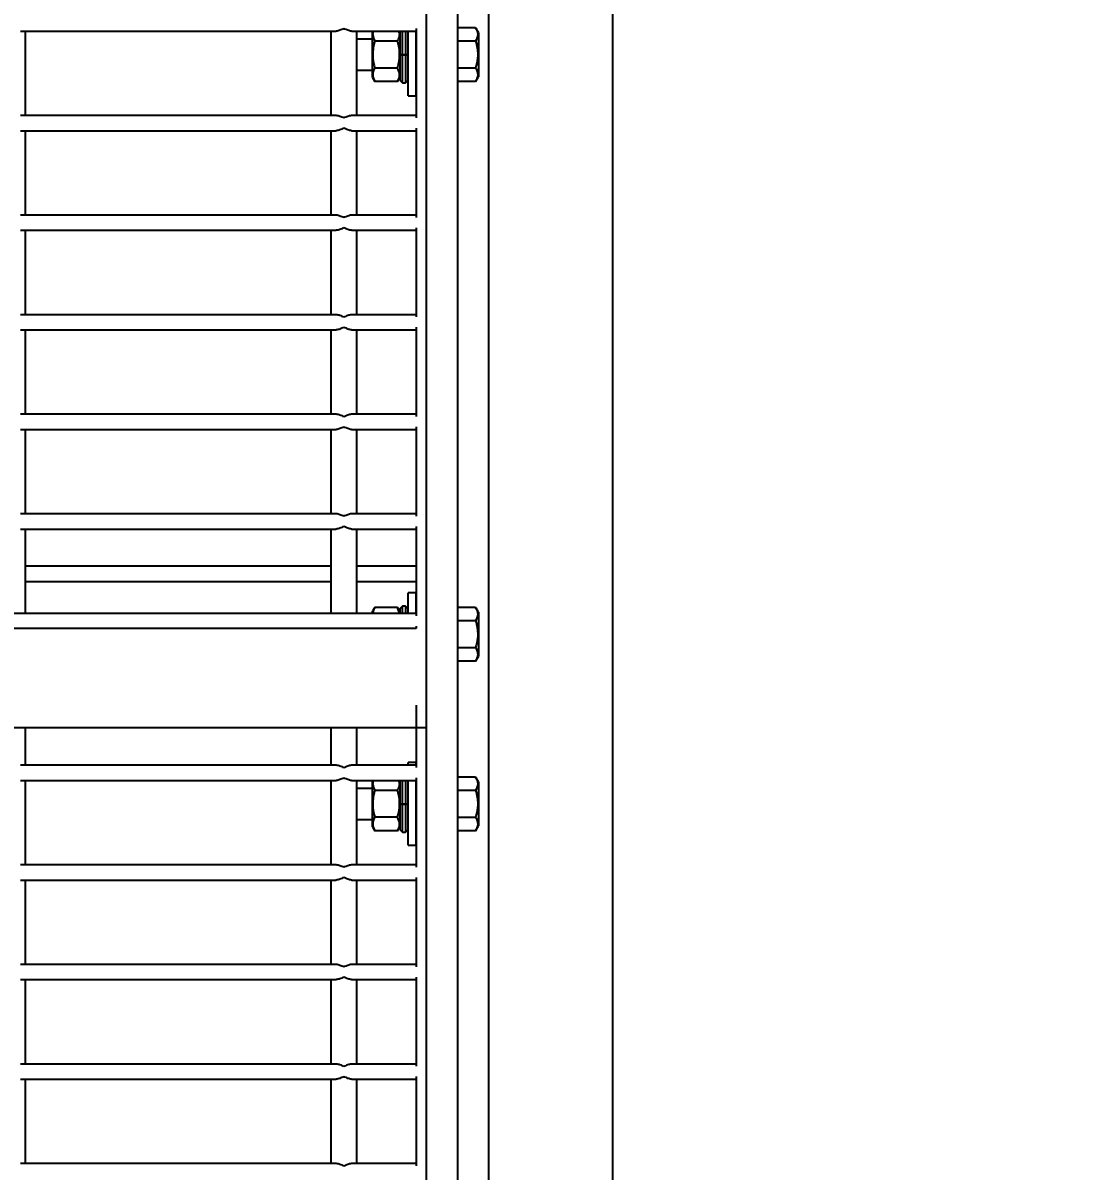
# Model space of a CAD drawing. Header units: millimetres. Extents: x 1293 to 41893, y 1011 to 26911.
# Drawn here: x 13550.1 to 13765.4, y 12315.6 to 12550.4 of the extents above; entities that cross this region are included whole.
import ezdxf

# ---------------------------------------------------------------- set-up
doc = ezdxf.new("R2010")
doc.units = ezdxf.units.MM
doc.header["$LTSCALE"] = 50
doc.layers.add('CAPA_1', color=7, linetype='Continuous')
doc.styles.add('SLDTEXTSTYLE0', font='TXT', dxfattribs={"width": 0.75})
doc.dimstyles.new('SLDDIMSTYLE0', dxfattribs={"dimtxt": 100, "dimasz": 100, "dimexe": 0, "dimexo": 0.0625, "dimgap": 25, "dimtad": 2, "dimdec": 0, "dimlfac": 1.5, "dimrnd": 1e-09, "dimzin": 12, "dimdsep": 46, "dimtxsty": 'SLDTEXTSTYLE0', "dimsah": 1, "dimcen": 0.09, "dimadec": 0, "dimazin": 3, "dimtfac": 1, "dimtdec": 0, "dimtofl": 0, "dimtmove": 0, "dimatfit": 3, "dimfxl": 1, "dimfrac": 2, "dimtolj": 1, "dimtzin": 12, "dimarcsym": 0})

# ---------------------------------------------------------------- blocks, each defined once
blk = doc.blocks.new('_D_19')
at = {"layer": 'CAPA_1', "transparency": 16777216}
for p, q in [((16745.16, 13594.82), (16745.16, 10791.15)), ((13378.61, 10942.55), (13378.61, 10791.15)), ((13378.61, 10841.15), (16745.16, 10841.15))]:
    blk.add_line(p, q, dxfattribs=at)
for points in [[(13378.61, 10841.15), (13478.61, 10825.76), (13478.61, 10856.53)], [(16745.16, 10841.15), (16645.16, 10856.53), (16645.16, 10825.76)]]:
    blk.add_solid(points, dxfattribs=at)
at = {"layer": 'CAPA_1', "transparency": 16777216, "insert": (14914.11, 10970.05), "char_height": 100, "attachment_point": 1, "style": 'SLDTEXTSTYLE0'}
blk.add_mtext('5050', dxfattribs=at)

msp = doc.modelspace()

# ---------------------------------------------------------------- linework, layer by layer
at = {"color": 7, "linetype": 'Continuous', "lineweight": 25}
for p, q in [((13638.9601497, 11156.0549012), (13638.9601497, 13213.1732064)), ((13632.6101497, 11156.0549012), (13632.6101497, 13206.5065398)), ((13645.3101497, 11155.9260983), (13645.3101497, 13202.969236)), ((13670.7101497, 11155.9260983), (13670.7101497, 13202.969236)), ((13642.6264481, 12549.4235799), (13638.9601497, 12549.4235799)), ((13643.193483, 12548.4414466), (13642.6264481, 12549.4235799)), ((13549.5343163, 12548.7093186), (13614.0926497, 12548.7093186)), ((13550.5926497, 12531.5243186), (13550.5926497, 12548.7093186)), ((13613.0343163, 12548.7093186), (13613.0343163, 12531.5243186)), ((13617.2676497, 12548.7093186), (13630.4968163, 12548.7093186)), ((13618.325983, 12531.5243186), (13618.325983, 12548.7093186)), ((13621.5505663, 12547.0993186), (13618.325983, 12547.0993186)), ((13621.5884336, 12548.7093186), (13621.5505663, 12548.6437306)), ((13621.5505663, 12539.2049066), (13621.5505663, 12548.6437306)), ((13627.1068163, 12548.6437306), (13627.0689491, 12548.7093186)), ((13627.1068163, 12548.7093186), (13627.1068163, 12543.9243186)), ((13627.635983, 12543.9243186), (13627.635983, 12548.7093186)), ((13628.270983, 12548.7093186), (13628.270983, 12543.9243186)), ((13628.8001497, 12535.457652), (13628.8001497, 12548.7093186)), ((13630.493483, 12535.457652), (13630.493483, 12548.7093186)), ((13630.4968163, 12547.0993186), (13630.493483, 12547.0993186)), ((13630.4968163, 12549.2384853), (13630.4968163, 12530.995152)), ((13643.193483, 12548.4414466), (13643.193483, 12539.4071906)), ((13626.6577424, 12546.6698863), (13621.9996403, 12546.6698863)), ((13642.6264481, 12546.6739493), (13638.9601497, 12546.6739493)), ((13627.1068163, 12543.9243186), (13628.8001497, 12543.9243186)), ((13627.1068163, 12543.8940627), (13627.635983, 12543.8982294)), ((13627.1068163, 12543.8871579), (13627.1068163, 12538.700152)), ((13627.635983, 12543.8790168), (13627.1068163, 12543.8831835)), ((13628.270983, 12543.8982294), (13627.635983, 12543.8982294)), ((13627.635983, 12538.1709853), (13627.635983, 12543.8790168)), ((13627.635983, 12543.8790168), (13628.270983, 12543.8790168)), ((13628.270983, 12543.8982294), (13628.8001497, 12543.8940627)), ((13628.8001497, 12543.8831835), (13628.270983, 12543.8790168)), ((13628.270983, 12543.8790168), (13628.270983, 12538.1709853)), ((13618.325983, 12540.7493186), (13621.5505663, 12540.7493186)), ((13626.6577424, 12541.178751), (13621.9996403, 12541.178751)), ((13630.493483, 12540.7493186), (13630.4968163, 12540.7493186)), ((13642.6264481, 12541.174688), (13638.9601497, 12541.174688)), ((13621.5505663, 12539.2049066), (13622.0031635, 12538.4209853)), ((13626.6542191, 12538.4209853), (13622.0031635, 12538.4209853)), ((13626.6542191, 12538.4209853), (13627.1068163, 12539.2049066)), ((13627.1068163, 12538.700152), (13627.635983, 12538.1709853)), ((13627.635983, 12538.1709853), (13628.270983, 12538.1709853)), ((13628.270983, 12538.1709853), (13628.8001497, 12538.700152)), ((13642.6264481, 12538.4250573), (13638.9601497, 12538.4250573)), ((13642.6264481, 12538.4250573), (13643.193483, 12539.4071906)), ((13628.8001497, 12535.457652), (13630.493483, 12535.457652)), ((13549.5343163, 12531.5243186), (13614.0926497, 12531.5243186)), ((13617.2676497, 12531.5243186), (13630.4968163, 12531.5243186)), ((13549.5343163, 12528.3493186), (13614.0926497, 12528.3493186)), ((13550.5926497, 12511.1643186), (13550.5926497, 12528.3493186)), ((13613.0343163, 12528.3493186), (13613.0343163, 12511.1643186)), ((13617.2676497, 12528.3493186), (13630.4968163, 12528.3493186)), ((13618.325983, 12511.1643186), (13618.325983, 12528.3493186)), ((13630.4968163, 12528.8784853), (13630.4968163, 12510.635152)), ((13549.5343163, 12511.1643186), (13614.0926497, 12511.1643186)), ((13617.2676497, 12511.1643186), (13630.4968163, 12511.1643186)), ((13549.5343163, 12507.9893186), (13614.0926497, 12507.9893186)), ((13550.5926497, 12490.8043186), (13550.5926497, 12507.9893186)), ((13613.0343163, 12507.9893186), (13613.0343163, 12490.8043186)), ((13617.2676497, 12507.9893186), (13630.4968163, 12507.9893186)), ((13618.325983, 12490.8043186), (13618.325983, 12507.9893186)), ((13630.4968163, 12508.5184853), (13630.4968163, 12490.275152)), ((13549.5343163, 12490.8043186), (13614.0926497, 12490.8043186)), ((13617.2676497, 12490.8043186), (13630.4968163, 12490.8043186)), ((13549.5343163, 12487.6293186), (13614.0926497, 12487.6293186)), ((13550.5926497, 12470.4443186), (13550.5926497, 12487.6293186)), ((13613.0343163, 12487.6293186), (13613.0343163, 12470.4443186)), ((13617.2676497, 12487.6293186), (13630.4968163, 12487.6293186)), ((13618.325983, 12470.4443186), (13618.325983, 12487.6293186)), ((13630.4968163, 12488.1584853), (13630.4968163, 12469.915152)), ((13549.5343163, 12470.4443186), (13614.0926497, 12470.4443186)), ((13617.2676497, 12470.4443186), (13630.4968163, 12470.4443186)), ((13549.5343163, 12467.2693186), (13614.0926497, 12467.2693186)), ((13550.5926497, 12450.0843186), (13550.5926497, 12467.2693186)), ((13613.0343163, 12467.2693186), (13613.0343163, 12450.0843186)), ((13617.2676497, 12467.2693186), (13630.4968163, 12467.2693186)), ((13618.325983, 12450.0843186), (13618.325983, 12467.2693186)), ((13630.4968163, 12467.7984853), (13630.4968163, 12449.555152)), ((13549.5343163, 12450.0843186), (13614.0926497, 12450.0843186)), ((13617.2676497, 12450.0843186), (13630.4968163, 12450.0843186)), ((13549.5343163, 12446.9093186), (13614.0926497, 12446.9093186)), ((13550.5926497, 12429.7243186), (13550.5926497, 12446.9093186)), ((13613.0343163, 12446.9093186), (13613.0343163, 12429.7243186)), ((13617.2676497, 12446.9093186), (13630.4968163, 12446.9093186)), ((13618.325983, 12429.7243186), (13618.325983, 12446.9093186)), ((13630.4968163, 12447.4384853), (13630.4968163, 12429.195152)), ((13550.5926497, 12439.39543), (13613.0343163, 12439.39543)), ((13618.325983, 12439.39543), (13630.4968163, 12439.39543)), ((13550.5926497, 12436.22043), (13613.0343163, 12436.22043)), ((13618.325983, 12436.22043), (13630.4968163, 12436.22043)), ((13630.493483, 12433.857652), (13628.8001497, 12433.857652)), ((13628.8001497, 12429.7243186), (13628.8001497, 12433.857652)), ((13630.493483, 12429.7243186), (13630.493483, 12433.857652)), ((13126.7301497, 12429.7243186), (13630.4968163, 12429.7243186)), ((13622.0031635, 12430.8943186), (13621.5505663, 12430.1103973)), ((13621.5505663, 12429.7243186), (13621.5505663, 12430.1103973)), ((13626.6542191, 12430.8943186), (13622.0031635, 12430.8943186)), ((13627.1068163, 12430.1103973), (13626.6542191, 12430.8943186)), ((13627.0422738, 12429.7243186), (13626.6542191, 12430.8943186)), ((13627.635983, 12431.1443186), (13627.1068163, 12430.615152)), ((13627.1068163, 12430.615152), (13627.1068163, 12429.7243186)), ((13628.270983, 12431.1443186), (13627.635983, 12431.1443186)), ((13627.635983, 12429.7243186), (13627.635983, 12431.1443186)), ((13628.8001497, 12430.615152), (13628.270983, 12431.1443186)), ((13628.270983, 12431.1443186), (13628.270983, 12429.7243186)), ((13642.6264481, 12430.8902466), (13638.9601497, 12430.8902466)), ((13643.193483, 12429.9081133), (13642.6264481, 12430.8902466)), ((13643.193483, 12429.9081133), (13643.193483, 12420.8738573)), ((13642.6264481, 12428.1406159), (13638.9601497, 12428.1406159)), ((13630.4968163, 12426.5493186), (13126.7301497, 12426.5493186)), ((13630.4968163, 12427.0784853), (13630.4968163, 12426.5493186)), ((13642.6264481, 12422.6413546), (13638.9601497, 12422.6413546)), ((13642.6264481, 12419.891724), (13643.193483, 12420.8738573)), ((13642.6264481, 12419.891724), (13638.9601497, 12419.891724)), ((13630.4968163, 12410.8923186), (13630.4968163, 12398.1462633)), ((13124.6101497, 12406.337652), (13632.6168163, 12406.337652)), ((13550.5926497, 12398.67543), (13550.5926497, 12406.337652)), ((13613.0343163, 12406.337652), (13613.0343163, 12398.67543)), ((13618.325983, 12398.67543), (13618.325983, 12406.337652)), ((13630.493483, 12399.1820967), (13628.8001497, 12399.1820967)), ((13628.8001497, 12398.67543), (13628.8001497, 12399.1820967)), ((13630.493483, 12398.67543), (13630.493483, 12399.1820967)), ((13549.5343163, 12398.67543), (13614.0926497, 12398.67543)), ((13617.2676497, 12398.67543), (13630.4968163, 12398.67543)), ((13549.5343163, 12395.50043), (13614.0926497, 12395.50043)), ((13550.5926497, 12378.31543), (13550.5926497, 12395.50043)), ((13613.0343163, 12395.50043), (13613.0343163, 12378.31543)), ((13617.2676497, 12395.50043), (13630.4968163, 12395.50043)), ((13618.325983, 12378.31543), (13618.325983, 12395.50043)), ((13621.5884336, 12395.50043), (13621.5505663, 12395.434842)), ((13621.5505663, 12385.996018), (13621.5505663, 12395.434842)), ((13627.1068163, 12395.434842), (13627.0689491, 12395.50043)), ((13627.1068163, 12395.50043), (13627.1068163, 12390.71543)), ((13627.635983, 12390.71543), (13627.635983, 12395.50043)), ((13628.270983, 12395.50043), (13628.270983, 12390.71543)), ((13628.8001497, 12382.2487633), (13628.8001497, 12395.50043)), ((13630.493483, 12382.2487633), (13630.493483, 12395.50043)), ((13630.4968163, 12396.0295967), (13630.4968163, 12377.7862633)), ((13642.6264481, 12396.2146913), (13638.9601497, 12396.2146913)), ((13643.193483, 12395.232558), (13642.6264481, 12396.2146913)), ((13643.193483, 12395.232558), (13643.193483, 12386.198302)), ((13621.5505663, 12393.89043), (13618.325983, 12393.89043)), ((13626.6577424, 12393.4609977), (13621.9996403, 12393.4609977)), ((13630.4968163, 12393.89043), (13630.493483, 12393.89043)), ((13642.6264481, 12393.4650607), (13638.9601497, 12393.4650607)), ((13627.1068163, 12390.71543), (13628.8001497, 12390.71543)), ((13627.1068163, 12390.6851741), (13627.635983, 12390.6893408)), ((13627.1068163, 12390.6782693), (13627.1068163, 12385.4912633)), ((13627.635983, 12390.6701282), (13627.1068163, 12390.6742948)), ((13628.270983, 12390.6893408), (13627.635983, 12390.6893408)), ((13627.635983, 12384.9620967), (13627.635983, 12390.6701282)), ((13627.635983, 12390.6701282), (13628.270983, 12390.6701282)), ((13628.270983, 12390.6893408), (13628.8001497, 12390.6851741)), ((13628.8001497, 12390.6742948), (13628.270983, 12390.6701282)), ((13628.270983, 12390.6701282), (13628.270983, 12384.9620967)), ((13618.325983, 12387.54043), (13621.5505663, 12387.54043)), ((13626.6577424, 12387.9698623), (13621.9996403, 12387.9698623)), ((13630.493483, 12387.54043), (13630.4968163, 12387.54043)), ((13642.6264481, 12387.9657993), (13638.9601497, 12387.9657993)), ((13621.5505663, 12385.996018), (13622.0031635, 12385.2120967)), ((13626.6542191, 12385.2120967), (13622.0031635, 12385.2120967)), ((13626.6542191, 12385.2120967), (13627.1068163, 12385.996018)), ((13627.1068163, 12385.4912633), (13627.635983, 12384.9620967)), ((13627.635983, 12384.9620967), (13628.270983, 12384.9620967)), ((13628.270983, 12384.9620967), (13628.8001497, 12385.4912633)), ((13642.6264481, 12385.2161687), (13638.9601497, 12385.2161687)), ((13642.6264481, 12385.2161687), (13643.193483, 12386.198302)), ((13628.8001497, 12382.2487633), (13630.493483, 12382.2487633)), ((13549.5343163, 12378.31543), (13614.0926497, 12378.31543)), ((13617.2676497, 12378.31543), (13630.4968163, 12378.31543)), ((13630.4968163, 12375.6695967), (13630.4968163, 12357.4262633)), ((13549.5343163, 12375.14043), (13614.0926497, 12375.14043)), ((13550.5926497, 12357.95543), (13550.5926497, 12375.14043)), ((13613.0343163, 12375.14043), (13613.0343163, 12357.95543)), ((13617.2676497, 12375.14043), (13630.4968163, 12375.14043)), ((13618.325983, 12357.95543), (13618.325983, 12375.14043)), ((13549.5343163, 12357.95543), (13614.0926497, 12357.95543)), ((13617.2676497, 12357.95543), (13630.4968163, 12357.95543)), ((13549.5343163, 12354.78043), (13614.0926497, 12354.78043)), ((13550.5926497, 12337.59543), (13550.5926497, 12354.78043)), ((13613.0343163, 12354.78043), (13613.0343163, 12337.59543)), ((13617.2676497, 12354.78043), (13630.4968163, 12354.78043)), ((13618.325983, 12337.59543), (13618.325983, 12354.78043)), ((13630.4968163, 12355.3095967), (13630.4968163, 12337.0662633)), ((13549.5343163, 12337.59543), (13614.0926497, 12337.59543)), ((13617.2676497, 12337.59543), (13630.4968163, 12337.59543)), ((13549.5343163, 12334.42043), (13614.0926497, 12334.42043)), ((13550.5926497, 12317.23543), (13550.5926497, 12334.42043)), ((13613.0343163, 12334.42043), (13613.0343163, 12317.23543)), ((13617.2676497, 12334.42043), (13630.4968163, 12334.42043)), ((13618.325983, 12317.23543), (13618.325983, 12334.42043)), ((13630.4968163, 12334.9495967), (13630.4968163, 12316.7062633)), ((13549.5343163, 12317.23543), (13614.0926497, 12317.23543)), ((13617.2676497, 12317.23543), (13630.4968163, 12317.23543))]:
    msp.add_line(p, q, dxfattribs=at)
for points, knots in [([(13642.6264481, 12549.4235799), (13642.7483577, 12549.1850741), (13642.9948207, 12548.7028905), (13643.1315921, 12547.7670859), (13642.8220478, 12547.0972291), (13642.6264481, 12546.6739493)], [0, 0, 0, 0, 0.2648633469, 0.5354700776, 1, 1, 1, 1]), ([(13615.6801497, 12549.2384853), (13615.6775937, 12549.2373421), (13615.5305874, 12549.1715936), (13615.1377017, 12548.9984432), (13614.5938885, 12548.767981), (13614.2305766, 12548.7254609), (13614.0926497, 12548.7093186)], [0, 0, 0, 0, 0.0046934742, 0.2699426106, 0.7228425567, 1, 1, 1, 1]), ([(13617.2676497, 12548.7093186), (13617.1297227, 12548.7254609), (13616.7664109, 12548.767981), (13616.2225977, 12548.9984432), (13615.8297119, 12549.1715936), (13615.6827057, 12549.2373421), (13615.6801497, 12549.2384853)], [0, 0, 0, 0, 0.2771574433, 0.7300573894, 0.9953065258, 1, 1, 1, 1]), ([(13621.6803056, 12548.7093186), (13621.6797317, 12548.7080435), (13621.5684656, 12548.4608557), (13621.5170585, 12547.764018), (13621.8127725, 12547.0935614), (13621.9996403, 12546.6698863)], [0, 0, 0, 0, 0.0019050038, 0.3692833919, 1, 1, 1, 1]), ([(13626.6577424, 12546.6698863), (13626.7768059, 12546.9087363), (13627.0175173, 12547.3916203), (13627.1555831, 12548.0873544), (13626.9716902, 12548.5220514), (13626.8924692, 12548.7093186)], [0, 0, 0, 0, 0.35778423491, 0.72333385492, 1, 1, 1, 1]), ([(13621.9996403, 12546.6698863), (13621.93731, 12546.4410932), (13621.7528743, 12545.7640941), (13621.5658714, 12544.5977942), (13621.5608705, 12542.966976), (13621.8371753, 12541.8408839), (13621.9996403, 12541.178751)], [0, 0, 0, 0, 0.1277165798, 0.3779136182, 0.6342182989, 1, 1, 1, 1]), ([(13626.6577424, 12541.178751), (13626.8202197, 12541.8408856), (13627.0936931, 12542.9553555), (13627.0926236, 12544.5856303), (13626.907638, 12545.7525968), (13626.7200711, 12546.4410969), (13626.6577424, 12546.6698863)], [0, 0, 0, 0, 0.365780177, 0.6156618098, 0.8722839524, 1, 1, 1, 1]), ([(13642.6264481, 12546.6739493), (13642.6907196, 12546.4379228), (13642.8768835, 12545.7542679), (13643.0626653, 12544.5813788), (13643.0644377, 12542.9553076), (13642.7884668, 12541.8333652), (13642.6264481, 12541.174688)], [0, 0, 0, 0, 0.1315464599, 0.3810267709, 0.6366091688, 1, 1, 1, 1]), ([(13621.9996403, 12541.178751), (13621.8779295, 12540.9397833), (13621.6318664, 12540.4566614), (13621.4958345, 12539.5180435), (13621.8066122, 12538.8460118), (13622.0031635, 12538.4209853)], [0, 0, 0, 0, 0.2645663682, 0.5348749116, 1, 1, 1, 1]), ([(13626.6542191, 12538.4209853), (13626.7765282, 12538.6601534), (13627.0237936, 12539.1436664), (13627.1623313, 12540.0822005), (13626.8531318, 12540.7541392), (13626.6577424, 12541.178751)], [0, 0, 0, 0, 0.2648580026, 0.535448761, 1, 1, 1, 1]), ([(13642.6264481, 12541.174688), (13642.7483577, 12540.9361821), (13642.9948207, 12540.4539985), (13643.1315921, 12539.518194), (13642.8220478, 12538.8483372), (13642.6264481, 12538.4250573)], [0, 0, 0, 0, 0.2648633469, 0.5354700776, 1, 1, 1, 1]), ([(13614.0926497, 12531.5243186), (13614.2305766, 12531.5081764), (13614.5938885, 12531.4656563), (13615.1377017, 12531.235194), (13615.5305874, 12531.0620436), (13615.6775937, 12530.9962951), (13615.6801497, 12530.995152)], [0, 0, 0, 0, 0.2771574433, 0.7300573894, 0.9953065258, 1, 1, 1, 1]), ([(13615.6801497, 12530.995152), (13615.6827057, 12530.9962951), (13615.8297119, 12531.0620436), (13616.2225977, 12531.235194), (13616.7664109, 12531.4656563), (13617.1297227, 12531.5081764), (13617.2676497, 12531.5243186)], [0, 0, 0, 0, 0.0046934742, 0.2699426106, 0.7228425567, 1, 1, 1, 1]), ([(13615.6801497, 12528.8784853), (13615.6775937, 12528.8773421), (13615.5305874, 12528.8115936), (13615.1377017, 12528.6384432), (13614.5938885, 12528.407981), (13614.2305766, 12528.3654609), (13614.0926497, 12528.3493186)], [0, 0, 0, 0, 0.0046934742, 0.2699426106, 0.7228425567, 1, 1, 1, 1]), ([(13617.2676497, 12528.3493186), (13617.1297227, 12528.3654609), (13616.7664109, 12528.407981), (13616.2225977, 12528.6384432), (13615.8297119, 12528.8115936), (13615.6827057, 12528.8773421), (13615.6801497, 12528.8784853)], [0, 0, 0, 0, 0.2771574433, 0.7300573894, 0.9953065258, 1, 1, 1, 1]), ([(13614.0926497, 12511.1643186), (13614.2305766, 12511.1481764), (13614.5938885, 12511.1056563), (13615.1377017, 12510.875194), (13615.5305874, 12510.7020436), (13615.6775937, 12510.6362951), (13615.6801497, 12510.635152)], [0, 0, 0, 0, 0.2771574433, 0.7300573894, 0.9953065258, 1, 1, 1, 1]), ([(13615.6801497, 12510.635152), (13615.6827057, 12510.6362951), (13615.8297119, 12510.7020436), (13616.2225977, 12510.875194), (13616.7664109, 12511.1056563), (13617.1297227, 12511.1481764), (13617.2676497, 12511.1643186)], [0, 0, 0, 0, 0.0046934742, 0.2699426106, 0.7228425567, 1, 1, 1, 1]), ([(13615.6801497, 12508.5184853), (13615.6775937, 12508.5173421), (13615.5305874, 12508.4515936), (13615.1377017, 12508.2784432), (13614.5938885, 12508.047981), (13614.2305766, 12508.0054609), (13614.0926497, 12507.9893186)], [0, 0, 0, 0, 0.0046934742, 0.2699426106, 0.7228425567, 1, 1, 1, 1]), ([(13617.2676497, 12507.9893186), (13617.1297227, 12508.0054609), (13616.7664109, 12508.047981), (13616.2225977, 12508.2784432), (13615.8297119, 12508.4515936), (13615.6827057, 12508.5173421), (13615.6801497, 12508.5184853)], [0, 0, 0, 0, 0.2771574433, 0.7300573894, 0.9953065258, 1, 1, 1, 1]), ([(13614.0926497, 12490.8043186), (13614.2305766, 12490.7881764), (13614.5938885, 12490.7456563), (13615.1377017, 12490.515194), (13615.5305874, 12490.3420436), (13615.6775937, 12490.2762951), (13615.6801497, 12490.275152)], [0, 0, 0, 0, 0.2771574433, 0.7300573894, 0.9953065258, 1, 1, 1, 1]), ([(13615.6801497, 12490.275152), (13615.6827057, 12490.2762951), (13615.8297119, 12490.3420436), (13616.2225977, 12490.515194), (13616.7664109, 12490.7456563), (13617.1297227, 12490.7881764), (13617.2676497, 12490.8043186)], [0, 0, 0, 0, 0.0046934742, 0.2699426106, 0.7228425567, 1, 1, 1, 1]), ([(13615.6801497, 12488.1584853), (13615.6775937, 12488.1573421), (13615.5305874, 12488.0915936), (13615.1377017, 12487.9184432), (13614.5938885, 12487.687981), (13614.2305766, 12487.6454609), (13614.0926497, 12487.6293186)], [0, 0, 0, 0, 0.0046934742, 0.2699426106, 0.7228425567, 1, 1, 1, 1]), ([(13617.2676497, 12487.6293186), (13617.1297227, 12487.6454609), (13616.7664109, 12487.687981), (13616.2225977, 12487.9184432), (13615.8297119, 12488.0915936), (13615.6827057, 12488.1573421), (13615.6801497, 12488.1584853)], [0, 0, 0, 0, 0.2771574433, 0.7300573894, 0.9953065258, 1, 1, 1, 1]), ([(13614.0926497, 12470.4443186), (13614.2305766, 12470.4281764), (13614.5938885, 12470.3856563), (13615.1377017, 12470.155194), (13615.5305874, 12469.9820436), (13615.6775937, 12469.9162951), (13615.6801497, 12469.915152)], [0, 0, 0, 0, 0.2771574433, 0.7300573894, 0.9953065258, 1, 1, 1, 1]), ([(13615.6801497, 12469.915152), (13615.6827057, 12469.9162951), (13615.8297119, 12469.9820436), (13616.2225977, 12470.155194), (13616.7664109, 12470.3856563), (13617.1297227, 12470.4281764), (13617.2676497, 12470.4443186)], [0, 0, 0, 0, 0.0046934742, 0.2699426106, 0.7228425567, 1, 1, 1, 1]), ([(13615.6801497, 12467.7984853), (13615.6775937, 12467.7973421), (13615.5305874, 12467.7315936), (13615.1377017, 12467.5584432), (13614.5938885, 12467.327981), (13614.2305766, 12467.2854609), (13614.0926497, 12467.2693186)], [0, 0, 0, 0, 0.0046934742, 0.2699426106, 0.7228425567, 1, 1, 1, 1]), ([(13617.2676497, 12467.2693186), (13617.1297227, 12467.2854609), (13616.7664109, 12467.327981), (13616.2225977, 12467.5584432), (13615.8297119, 12467.7315936), (13615.6827057, 12467.7973421), (13615.6801497, 12467.7984853)], [0, 0, 0, 0, 0.2771574433, 0.7300573894, 0.9953065258, 1, 1, 1, 1]), ([(13614.0926497, 12450.0843186), (13614.2305766, 12450.0681764), (13614.5938885, 12450.0256563), (13615.1377017, 12449.795194), (13615.5305874, 12449.6220436), (13615.6775937, 12449.5562951), (13615.6801497, 12449.555152)], [0, 0, 0, 0, 0.2771574433, 0.7300573894, 0.9953065258, 1, 1, 1, 1]), ([(13615.6801497, 12449.555152), (13615.6827057, 12449.5562951), (13615.8297119, 12449.6220436), (13616.2225977, 12449.795194), (13616.7664109, 12450.0256563), (13617.1297227, 12450.0681764), (13617.2676497, 12450.0843186)], [0, 0, 0, 0, 0.0046934742, 0.2699426106, 0.7228425567, 1, 1, 1, 1]), ([(13615.6801497, 12447.4384853), (13615.6775937, 12447.4373421), (13615.5305874, 12447.3715936), (13615.1377017, 12447.1984432), (13614.5938885, 12446.967981), (13614.2305766, 12446.9254609), (13614.0926497, 12446.9093186)], [0, 0, 0, 0, 0.0046934742, 0.2699426106, 0.7228425567, 1, 1, 1, 1]), ([(13617.2676497, 12446.9093186), (13617.1297227, 12446.9254609), (13616.7664109, 12446.967981), (13616.2225977, 12447.1984432), (13615.8297119, 12447.3715936), (13615.6827057, 12447.4373421), (13615.6801497, 12447.4384853)], [0, 0, 0, 0, 0.2771574433, 0.7300573894, 0.9953065258, 1, 1, 1, 1]), ([(13622.0031635, 12430.8943186), (13621.8715492, 12430.6553037), (13621.660131, 12430.2713632), (13621.6300227, 12429.8742257), (13621.6186578, 12429.7243186)], [0, 0, 0, 0, 0.6225309906, 1, 1, 1, 1]), ([(13642.6264481, 12430.8902466), (13642.7483577, 12430.6517407), (13642.9948207, 12430.1695572), (13643.1315921, 12429.2337526), (13642.8220478, 12428.5638958), (13642.6264481, 12428.1406159)], [0, 0, 0, 0, 0.2648633469, 0.5354700776, 1, 1, 1, 1]), ([(13642.6264481, 12428.1406159), (13642.6907196, 12427.9045895), (13642.8768835, 12427.2209346), (13643.0626653, 12426.0480454), (13643.0644377, 12424.4219743), (13642.7884668, 12423.3000319), (13642.6264481, 12422.6413546)], [0, 0, 0, 0, 0.1315464599, 0.3810267709, 0.6366091688, 1, 1, 1, 1]), ([(13642.6264481, 12422.6413546), (13642.7483577, 12422.4028488), (13642.9948207, 12421.9206652), (13643.1315921, 12420.9848606), (13642.8220478, 12420.3150038), (13642.6264481, 12419.891724)], [0, 0, 0, 0, 0.2648633469, 0.5354700776, 1, 1, 1, 1]), ([(13614.0926497, 12398.67543), (13614.2305766, 12398.6592878), (13614.5938885, 12398.6167676), (13615.1377017, 12398.3863054), (13615.5305874, 12398.213155), (13615.6775937, 12398.1474065), (13615.6801497, 12398.1462633)], [0, 0, 0, 0, 0.2771574433, 0.7300573894, 0.9953065258, 1, 1, 1, 1]), ([(13615.6801497, 12398.1462633), (13615.6827057, 12398.1474065), (13615.8297119, 12398.213155), (13616.2225977, 12398.3863054), (13616.7664109, 12398.6167676), (13617.1297227, 12398.6592878), (13617.2676497, 12398.67543)], [0, 0, 0, 0, 0.0046934742, 0.2699426106, 0.7228425567, 1, 1, 1, 1]), ([(13615.6801497, 12396.0295967), (13615.6775937, 12396.0284535), (13615.5305874, 12395.962705), (13615.1377017, 12395.7895546), (13614.5938885, 12395.5590923), (13614.2305766, 12395.5165722), (13614.0926497, 12395.50043)], [0, 0, 0, 0, 0.0046934742, 0.2699426106, 0.7228425567, 1, 1, 1, 1]), ([(13617.2676497, 12395.50043), (13617.1297227, 12395.5165722), (13616.7664109, 12395.5590923), (13616.2225977, 12395.7895546), (13615.8297119, 12395.962705), (13615.6827057, 12396.0284535), (13615.6801497, 12396.0295967)], [0, 0, 0, 0, 0.2771574433, 0.7300573894, 0.9953065258, 1, 1, 1, 1]), ([(13621.6803056, 12395.50043), (13621.6797317, 12395.4991548), (13621.5684656, 12395.2519671), (13621.5170585, 12394.5551293), (13621.8127725, 12393.8846728), (13621.9996403, 12393.4609977)], [0, 0, 0, 0, 0.0019050038, 0.3692833919, 1, 1, 1, 1]), ([(13626.6577424, 12393.4609977), (13626.7768059, 12393.6998476), (13627.0175173, 12394.1827317), (13627.1555831, 12394.8784658), (13626.9716902, 12395.3131628), (13626.8924692, 12395.50043)], [0, 0, 0, 0, 0.3577842349, 0.7233338549, 1, 1, 1, 1]), ([(13642.6264481, 12396.2146913), (13642.7483577, 12395.9761854), (13642.9948207, 12395.4940019), (13643.1315921, 12394.5581973), (13642.8220478, 12393.8883405), (13642.6264481, 12393.4650607)], [0, 0, 0, 0, 0.2648633469, 0.5354700776, 1, 1, 1, 1]), ([(13621.9996403, 12393.4609977), (13621.93731, 12393.2322046), (13621.7528743, 12392.5552054), (13621.5658714, 12391.3889055), (13621.5608705, 12389.7580874), (13621.8371753, 12388.6319953), (13621.9996403, 12387.9698623)], [0, 0, 0, 0, 0.1277165798, 0.3779136182, 0.6342182989, 1, 1, 1, 1]), ([(13626.6577424, 12387.9698623), (13626.8202197, 12388.6319969), (13627.0936931, 12389.7464668), (13627.0926236, 12391.3767417), (13626.907638, 12392.5437082), (13626.7200711, 12393.2322083), (13626.6577424, 12393.4609977)], [0, 0, 0, 0, 0.365780177, 0.6156618098, 0.8722839524, 1, 1, 1, 1]), ([(13642.6264481, 12393.4650607), (13642.6907196, 12393.2290342), (13642.8768835, 12392.5453793), (13643.0626653, 12391.3724901), (13643.0644377, 12389.746419), (13642.7884668, 12388.6244766), (13642.6264481, 12387.9657993)], [0, 0, 0, 0, 0.1315464599, 0.3810267709, 0.6366091688, 1, 1, 1, 1]), ([(13621.9996403, 12387.9698623), (13621.8779295, 12387.7308947), (13621.6318664, 12387.2477728), (13621.4958345, 12386.3091548), (13621.8066122, 12385.6371232), (13622.0031635, 12385.2120967)], [0, 0, 0, 0, 0.2645663682, 0.5348749116, 1, 1, 1, 1]), ([(13626.6542191, 12385.2120967), (13626.7765282, 12385.4512648), (13627.0237936, 12385.9347777), (13627.1623313, 12386.8733118), (13626.8531318, 12387.5452505), (13626.6577424, 12387.9698623)], [0, 0, 0, 0, 0.2648580026, 0.535448761, 1, 1, 1, 1]), ([(13642.6264481, 12387.9657993), (13642.7483577, 12387.7272935), (13642.9948207, 12387.2451099), (13643.1315921, 12386.3093053), (13642.8220478, 12385.6394485), (13642.6264481, 12385.2161687)], [0, 0, 0, 0, 0.2648633469, 0.5354700776, 1, 1, 1, 1]), ([(13614.0926497, 12378.31543), (13614.2305766, 12378.2992878), (13614.5938885, 12378.2567676), (13615.1377017, 12378.0263054), (13615.5305874, 12377.853155), (13615.6775937, 12377.7874065), (13615.6801497, 12377.7862633)], [0, 0, 0, 0, 0.2771574433, 0.7300573894, 0.9953065258, 1, 1, 1, 1]), ([(13615.6801497, 12377.7862633), (13615.6827057, 12377.7874065), (13615.8297119, 12377.853155), (13616.2225977, 12378.0263054), (13616.7664109, 12378.2567676), (13617.1297227, 12378.2992878), (13617.2676497, 12378.31543)], [0, 0, 0, 0, 0.0046934742, 0.2699426106, 0.7228425567, 1, 1, 1, 1]), ([(13615.6801497, 12375.6695967), (13615.6775937, 12375.6684535), (13615.5305874, 12375.602705), (13615.1377017, 12375.4295546), (13614.5938885, 12375.1990923), (13614.2305766, 12375.1565722), (13614.0926497, 12375.14043)], [0, 0, 0, 0, 0.0046934742, 0.2699426106, 0.7228425567, 1, 1, 1, 1]), ([(13617.2676497, 12375.14043), (13617.1297227, 12375.1565722), (13616.7664109, 12375.1990923), (13616.2225977, 12375.4295546), (13615.8297119, 12375.602705), (13615.6827057, 12375.6684535), (13615.6801497, 12375.6695967)], [0, 0, 0, 0, 0.2771574433, 0.7300573894, 0.9953065258, 1, 1, 1, 1]), ([(13614.0926497, 12357.95543), (13614.2305766, 12357.9392878), (13614.5938885, 12357.8967676), (13615.1377017, 12357.6663054), (13615.5305874, 12357.493155), (13615.6775937, 12357.4274065), (13615.6801497, 12357.4262633)], [0, 0, 0, 0, 0.2771574433, 0.7300573894, 0.9953065258, 1, 1, 1, 1]), ([(13615.6801497, 12357.4262633), (13615.6827057, 12357.4274065), (13615.8297119, 12357.493155), (13616.2225977, 12357.6663054), (13616.7664109, 12357.8967676), (13617.1297227, 12357.9392878), (13617.2676497, 12357.95543)], [0, 0, 0, 0, 0.0046934742, 0.2699426106, 0.7228425567, 1, 1, 1, 1]), ([(13615.6801497, 12355.3095967), (13615.6775937, 12355.3084535), (13615.5305874, 12355.242705), (13615.1377017, 12355.0695546), (13614.5938885, 12354.8390923), (13614.2305766, 12354.7965722), (13614.0926497, 12354.78043)], [0, 0, 0, 0, 0.0046934742, 0.2699426106, 0.7228425567, 1, 1, 1, 1]), ([(13617.2676497, 12354.78043), (13617.1297227, 12354.7965722), (13616.7664109, 12354.8390923), (13616.2225977, 12355.0695546), (13615.8297119, 12355.242705), (13615.6827057, 12355.3084535), (13615.6801497, 12355.3095967)], [0, 0, 0, 0, 0.2771574433, 0.7300573894, 0.9953065258, 1, 1, 1, 1]), ([(13614.0926497, 12337.59543), (13614.2305766, 12337.5792878), (13614.5938885, 12337.5367676), (13615.1377017, 12337.3063054), (13615.5305874, 12337.133155), (13615.6775937, 12337.0674065), (13615.6801497, 12337.0662633)], [0, 0, 0, 0, 0.2771574433, 0.7300573894, 0.9953065258, 1, 1, 1, 1]), ([(13615.6801497, 12337.0662633), (13615.6827057, 12337.0674065), (13615.8297119, 12337.133155), (13616.2225977, 12337.3063054), (13616.7664109, 12337.5367676), (13617.1297227, 12337.5792878), (13617.2676497, 12337.59543)], [0, 0, 0, 0, 0.0046934742, 0.2699426106, 0.7228425567, 1, 1, 1, 1]), ([(13615.6801497, 12334.9495967), (13615.6775937, 12334.9484535), (13615.5305874, 12334.882705), (13615.1377017, 12334.7095546), (13614.5938885, 12334.4790923), (13614.2305766, 12334.4365722), (13614.0926497, 12334.42043)], [0, 0, 0, 0, 0.0046934742, 0.2699426106, 0.7228425567, 1, 1, 1, 1]), ([(13617.2676497, 12334.42043), (13617.1297227, 12334.4365722), (13616.7664109, 12334.4790923), (13616.2225977, 12334.7095546), (13615.8297119, 12334.882705), (13615.6827057, 12334.9484535), (13615.6801497, 12334.9495967)], [0, 0, 0, 0, 0.2771574433, 0.7300573894, 0.9953065258, 1, 1, 1, 1]), ([(13614.0926497, 12317.23543), (13614.2305766, 12317.2192878), (13614.5938885, 12317.1767676), (13615.1377017, 12316.9463054), (13615.5305874, 12316.773155), (13615.6775937, 12316.7074065), (13615.6801497, 12316.7062633)], [0, 0, 0, 0, 0.2771574433, 0.7300573894, 0.9953065258, 1, 1, 1, 1]), ([(13615.6801497, 12316.7062633), (13615.6827057, 12316.7074065), (13615.8297119, 12316.773155), (13616.2225977, 12316.9463054), (13616.7664109, 12317.1767676), (13617.1297227, 12317.2192878), (13617.2676497, 12317.23543)], [0, 0, 0, 0, 0.0046934742, 0.2699426106, 0.7228425567, 1, 1, 1, 1])]:
    msp.add_open_spline(points, degree=3, knots=knots, dxfattribs=at)

# ---------------------------------------------------------------- dimensions: what is measured, and where the dimension line sits
at = {"layer": 'CAPA_1'}
dim = msp.add_linear_dim(base=(16745.1618891, 10841.1478125), p1=(13378.6101497, 11006.0549012), p2=(16745.1618891, 13658.3232972), dimstyle='SLDDIMSTYLE0', dxfattribs=at)
dim.commit()
dim.dimension.update_dxf_attribs({"geometry": '_D_19', "text_midpoint": (15061.8860194, 10841.1478125), "dimtype": 160})

doc.saveas('drawing.dxf')
